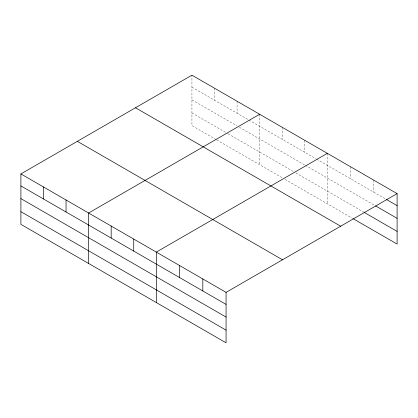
<?xml version="1.0" encoding="UTF-8"?>
<svg xmlns="http://www.w3.org/2000/svg" width="418" height="418" viewBox="0 0 418 418"><rect width="100%" height="100%" fill="white"/><g stroke="black" fill="none" stroke-linecap="round" stroke-linejoin="round"><path stroke-width="0.31" stroke-dasharray="2.09 1.57" d="M216.195 139.633L191.935 125.625L191.935 75.177M191.935 87.19L248.355 119.762M248.919 120.091L316.06 158.856M316.625 159.18L385.474 198.931M191.935 99.876L237.069 125.933M239.326 127.234L304.774 165.021M305.339 165.345L373.849 204.898M191.935 112.944L227.481 133.462M228.045 133.791L293.493 171.573M295.751 172.88L363.885 212.213M216.759 139.957L282.207 177.744M285.029 179.374L352.813 218.504M373.849 180.205L373.849 192.217M350.597 166.782L350.597 178.794M327.346 153.354L327.346 203.801M304.774 140.328L304.774 152.34M282.207 127.297L282.207 139.309M259.641 114.266L259.641 164.713M237.069 101.24L237.069 113.252M214.502 88.208L214.502 100.221"/><path stroke-width="0.63" d="M20.9 173.925L226.065 292.375L226.065 342.823L20.9 224.372L20.9 173.925L191.935 75.177L397.1 193.628L397.1 244.075L353.362 218.823M259.641 114.266L88.606 213.013L88.606 263.46M327.346 153.354L156.311 252.101L156.311 302.548M226.065 292.375L397.1 193.628M386.582 199.569L397.1 205.64M375.51 205.86L397.1 218.327M364.439 212.532L397.1 231.394M135.495 107.766L340.66 226.216M77.34 141.336L282.505 259.787M20.9 185.937L226.065 304.388M20.9 198.618L226.065 317.069M20.9 211.686L226.065 330.136M202.814 278.952L202.814 290.965M179.562 265.524L179.562 277.536M133.739 239.07L133.739 251.082M111.172 226.044L111.172 238.056M66.039 199.982L66.039 211.994M43.467 186.956L43.467 198.968"/></g></svg>
